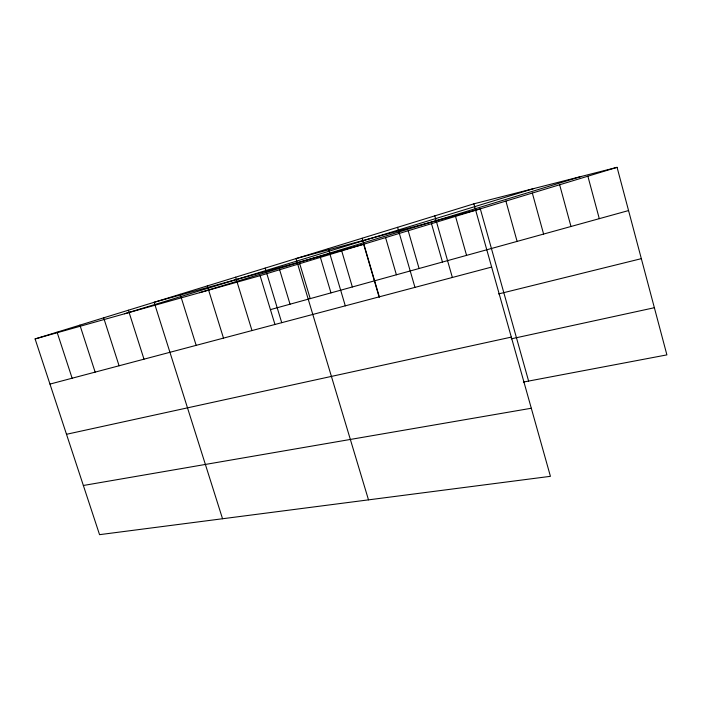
<?xml version="1.0" encoding="UTF-8"?>
<svg xmlns="http://www.w3.org/2000/svg" width="702" height="702" viewBox="0 0 702 702"><rect width="100%" height="100%" fill="white"/><g stroke="black" fill="none" stroke-linecap="round" stroke-linejoin="round"><path stroke-width="1.05" d="M473.876 203.826L550.429 476.325L99.552 534.661L35.1 338.934L473.876 203.826L617.076 167.339L666.9 354.887L523.376 382.063M124.57 313.776L534.038 188.496M199.631 292.681L581.159 176.492M35.1 338.934L260.1 275.684L617.076 167.339M270.428 309.626L628.562 210.565M49.965 384.091L491.637 267.067M498.613 293.927L641.338 258.661M66.497 434.292L511.31 337.109M511.24 338.847L654.369 307.722M83.354 485.486L531.3 408.248M57.073 332.169L72.13 378.22M79.914 325.131L95.147 372.121M103.659 317.822L119.086 365.777M128.378 310.214L143.998 359.178M222.543 518.752L154.133 302.281L363.636 244.252L379.168 297.227M180.168 294.261L196.165 345.349M207.301 285.907L223.49 338.11M235.609 277.193L251.992 330.563M260.1 275.684L274.991 324.587M279.624 269.752L290.04 304.203M265.154 268.094L281.73 322.683M299.71 263.654L310.214 298.622M368.497 499.859L296.025 258.59L480.308 208.845L528.606 381.072M328.325 248.648L345.296 305.835M320.393 257.38L330.975 292.883M341.698 250.912L352.351 286.969M362.144 238.232L379.317 296.823M385.582 237.592L396.393 274.78M408.187 230.73L419.076 268.506M397.586 227.316L414.961 287.381M434.792 215.865L452.36 277.474M431.493 223.666L442.462 262.039M455.519 216.365L466.567 255.379M505.905 201.079L517.102 241.4M532.335 193.059L543.602 234.064M559.643 184.766L570.98 226.492M587.872 176.202L599.289 218.664"/></g></svg>
